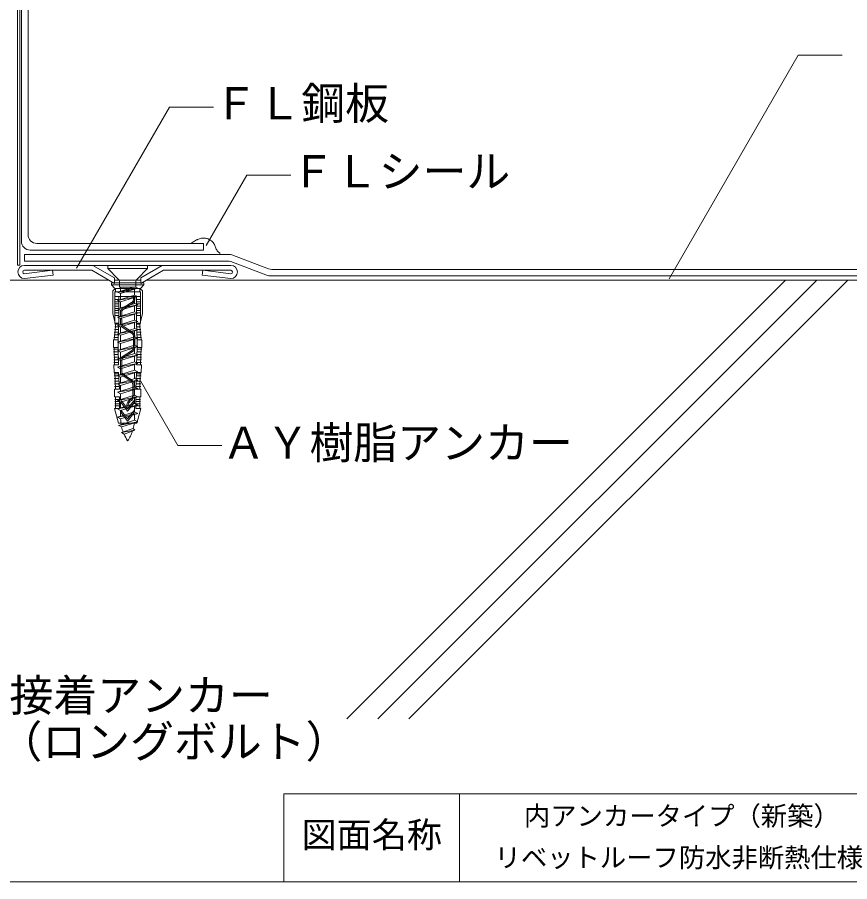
# Model space of a CAD drawing. Units: millimetres on the paper, with parts at other scales. Extents: x -135 to 135, y -94 to 92.
# Drawn here: x -15.4 to 79.5, y -88 to 10.5 of the extents above; entities that cross this region are included whole.
import ezdxf
from ezdxf.enums import TextEntityAlignment as Align

# ---------------------------------------------------------------- set-up
doc = ezdxf.new("R2010")
doc.units = ezdxf.units.MM
for name, color, linetype, lineweight in [('1-2_ハッチング', 1, 'Continuous', 9), ('1-4_リベットルーフ', 3, 'Continuous', 9), ('1-5_ＦＬ鋼板・ディスク', 7, 'Continuous', 9), ('1-6_アンカー類', 7, 'Continuous', 18), ('1-A_元図・躯体', 7, 'Continuous', 9), ('E-1', 7, 'Continuous', 9), ('F-F', 7, 'Continuous', 9)]:
    doc.layers.add(name, color=color, linetype=linetype, lineweight=lineweight)
doc.layers.add('E-0', color=7, linetype='Continuous')
doc.styles.add('ＭＳ ゴシック', font='')
doc.styles.get('ＭＳ ゴシック').set_extended_font_data('MS Gothic')

msp = doc.modelspace()

# ---------------------------------------------------------------- linework, layer by layer
at = {"layer": '1-2_ハッチング'}
for p, q in [((-15.359, -17.707), (-15.359, 58.923)), ((-15.109, -17.707), (-15.109, 58.923)), ((-15.359, -17.707), (-15.109, -17.707))]:
    msp.add_line(p, q, dxfattribs=at)
at = {"layer": '1-4_リベットルーフ'}
for p, q in [((-14.909, -15.001), (-14.909, 58.923)), ((-14.159, -14.251), (-14.159, 58.923)), ((-13.159, -15.251), (5.841, -15.251)), ((5.841, -16.001), (5.841, -15.251)), ((-14.559, -16.501), (-14.559, -17.251)), ((8.719, -16.501), (-14.559, -16.501)), ((-13.909, -16.001), (5.841, -16.001)), ((13.255, -18.138), (9.071, -16.565)), ((8.583, -17.251), (-14.559, -17.251)), ((13.118, -18.888), (8.935, -17.315)), ((13.607, -18.202), (114.591, -18.202)), ((13.47, -18.952), (114.591, -18.952))]:
    msp.add_line(p, q, dxfattribs=at)
for points in [[(4.459, -15.228), (4.516, -15.186), (4.616, -15.114), (4.717, -15.044), (4.819, -14.976), (4.924, -14.912), (5.031, -14.853), (5.095, -14.822), (5.158, -14.794), (5.268, -14.75), (5.381, -14.714), (5.496, -14.684), (5.613, -14.663), (5.731, -14.65), (5.8, -14.646), (5.858, -14.645), (5.959, -14.649), (6.059, -14.659), (6.159, -14.677), (6.257, -14.701), (6.354, -14.733), (6.409, -14.754), (6.485, -14.788), (6.61, -14.858), (6.729, -14.94), (6.837, -15.033), (6.934, -15.138), (7.018, -15.252), (7.059, -15.323), (7.088, -15.38), (7.131, -15.481), (7.169, -15.585), (7.205, -15.689), (7.244, -15.791), (7.287, -15.891), (7.316, -15.946), (7.346, -15.995), (7.402, -16.075), (7.465, -16.151), (7.534, -16.225)], [(7.534, -16.225), (7.605, -16.296), (7.679, -16.366), (7.723, -16.406)]]:
    msp.add_lwpolyline(points, dxfattribs=at)
for centre, start, end in [((-13.159, -14.251), 180, 270), ((-13.909, -15.001), 180, 270), ((8.719, -17.501), 69.3899, 90), ((8.583, -18.251), 69.3899, 90), ((13.607, -17.202), 249.3899, 270), ((13.47, -17.952), 249.3899, 270)]:
    msp.add_arc(centre, 1, start, end, dxfattribs=at)
at = {"layer": '1-5_ＦＬ鋼板・ディスク'}
for p, q in [((-14.582, -18.699), (-11.376, -18.305)), ((-14.559, -17.751), (8.941, -17.751)), ((-6.907, -18.301), (-14.559, -18.301)), ((-11.376, -18.305), (-11.309, -18.851)), ((-4.309, -19.801), (-6.907, -18.301)), ((-4.309, -19.166), (-6.76, -17.751)), ((-1.309, -19.166), (1.142, -17.751)), ((-1.309, -19.801), (1.289, -18.301)), ((1.289, -18.301), (8.941, -18.301)), ((5.758, -18.305), (5.691, -18.851)), ((8.964, -18.699), (5.758, -18.305)), ((-14.559, -19.251), (-11.309, -18.851)), ((-4.309, -19.166), (-4.309, -19.801)), ((-1.309, -19.166), (-1.309, -19.801)), ((8.941, -19.251), (5.691, -18.851))]:
    msp.add_line(p, q, dxfattribs=at)
for centre, radius, start, end in [((-14.559, -18.501), 0.75, 90, 270), ((-14.559, -18.501), 0.2, 90, 263.40561), ((8.941, -18.501), 0.75, 270, 90), ((8.941, -18.501), 0.2, 276.59439, 90)]:
    msp.add_arc(centre, radius, start, end, dxfattribs=at)
at = {"layer": '1-6_アンカー類', "lineweight": 9}
for p, q in [((-5.059, -17.751), (-5.059, -18.121)), ((-0.559, -17.751), (-5.059, -17.751)), ((-3.875, -19.304), (-5.059, -18.121)), ((-1.742, -19.304), (-0.559, -18.121)), ((-1.889, -19.451), (-3.729, -19.451)), ((-3.729, -19.658), (-3.729, -20.251)), ((-1.889, -19.658), (-1.889, -20.251)), ((-2.185, -20.251), (-3.971, -20.807)), ((-1.889, -20.251), (-3.729, -20.251)), ((-3.608, -20.251), (-3.608, -20.694)), ((-2.01, -20.474), (-2.01, -21.146)), ((-1.644, -20.361), (-1.889, -20.251)), ((-2.01, -21.146), (-3.971, -21.757)), ((-1.644, -21.311), (-3.971, -21.757)), ((-3.608, -20.971), (-3.608, -21.644)), ((-1.644, -21.311), (-2.01, -21.146)), ((-2.01, -21.424), (-2.01, -22.096)), ((-2.008, -22.096), (-3.969, -22.706)), ((-1.642, -22.26), (-3.969, -22.706)), ((-3.608, -21.921), (-3.608, -22.593)), ((-2.01, -22.374), (-2.01, -23.046)), ((-1.642, -22.26), (-2.008, -22.096)), ((-2.01, -23.046), (-3.971, -23.657)), ((-1.644, -23.211), (-3.971, -23.657)), ((-3.608, -22.87), (-3.608, -23.543)), ((-1.644, -23.211), (-2.01, -23.046)), ((-2.01, -23.324), (-2.01, -23.998)), ((-2.01, -23.998), (-3.971, -24.608)), ((-1.644, -24.162), (-3.971, -24.608)), ((-3.608, -23.821), (-3.608, -24.495)), ((-1.644, -24.162), (-2.01, -23.998)), ((-2.01, -24.276), (-2.01, -24.947)), ((-2.008, -24.947), (-3.969, -25.557)), ((-1.642, -25.111), (-3.969, -25.557)), ((-3.608, -24.772), (-3.608, -25.445)), ((-2.01, -25.226), (-2.01, -25.898)), ((-1.642, -25.111), (-2.008, -24.947)), ((-2.01, -25.898), (-3.971, -26.508)), ((-1.644, -26.062), (-3.971, -26.508)), ((-3.608, -25.722), (-3.608, -26.395)), ((-1.644, -26.062), (-2.01, -25.898)), ((-2.01, -26.176), (-2.01, -26.849)), ((-2.01, -26.849), (-3.971, -27.459)), ((-1.644, -27.014), (-3.971, -27.459)), ((-3.608, -26.672), (-3.608, -27.346)), ((-1.644, -27.014), (-2.01, -26.849)), ((-2.01, -27.127), (-2.01, -27.801)), ((-2.01, -27.801), (-3.971, -28.411)), ((-1.644, -27.965), (-3.971, -28.411)), ((-3.608, -27.624), (-3.608, -28.298)), ((-1.644, -27.965), (-2.01, -27.801)), ((-2.01, -28.079), (-2.01, -28.751)), ((-2.01, -28.751), (-3.971, -29.361)), ((-1.644, -28.915), (-3.971, -29.361)), ((-3.608, -28.575), (-3.608, -29.248)), ((-3.608, -29.525), (-3.608, -30.198)), ((-1.644, -28.915), (-2.01, -28.751)), ((-2.01, -29.029), (-2.01, -29.701)), ((-2.01, -29.701), (-3.971, -30.311)), ((-1.644, -29.865), (-3.971, -30.311)), ((-3.608, -30.475), (-3.608, -31.148)), ((-1.644, -29.865), (-2.01, -29.701)), ((-2.01, -29.979), (-2.01, -30.651)), ((-2.008, -30.65), (-3.969, -31.26)), ((-1.642, -30.814), (-3.969, -31.26)), ((-3.608, -31.424), (-3.608, -32.098)), ((-2.01, -30.929), (-2.01, -31.601)), ((-1.642, -30.814), (-2.008, -30.65)), ((-2.01, -31.601), (-3.971, -32.211)), ((-1.644, -31.765), (-3.971, -32.211)), ((-3.608, -32.375), (-3.608, -33.048)), ((-1.644, -31.765), (-2.01, -31.601)), ((-2.01, -31.878), (-2.01, -32.551)), ((-2.01, -32.551), (-3.971, -33.161)), ((-1.644, -32.715), (-3.971, -33.161)), ((-3.608, -33.325), (-3.608, -33.998)), ((-1.644, -32.715), (-2.01, -32.551)), ((-2.01, -32.828), (-2.01, -33.5)), ((-2.01, -33.5), (-3.971, -34.111)), ((-1.644, -33.665), (-3.971, -34.111)), ((-2.01, -34.45), (-3.971, -35.061)), ((-3.608, -34.275), (-3.608, -34.948)), ((-1.644, -33.665), (-2.01, -33.5)), ((-2.01, -33.778), (-2.01, -34.45)), ((-1.644, -34.615), (-2.01, -34.45)), ((-1.644, -34.615), (-3.971, -35.061)), ((-2.017, -35.4), (-3.852, -35.987)), ((-1.651, -35.565), (-2.017, -35.4)), ((-2.01, -34.728), (-2.01, -35.214)), ((-1.986, -36.517), (-3.507, -36.809))]:
    msp.add_line(p, q, dxfattribs=at)
at = {"layer": '1-6_アンカー類'}
for p, q in [((-4.646, -19.976), (-4.646, -19.751)), ((-0.971, -19.751), (-4.646, -19.751)), ((-0.971, -19.976), (-4.646, -19.976)), ((-4.254, -20.401), (-4.646, -19.976)), ((-4.204, -20.401), (-4.504, -20.651)), ((-4.504, -23.251), (-4.504, -20.651)), ((-1.364, -20.401), (-4.254, -20.401)), ((-4.204, -20.751), (-4.204, -20.401)), ((-2.934, -20.751), (-2.934, -20.401)), ((-2.934, -20.751), (-2.809, -20.651)), ((-2.684, -20.751), (-2.809, -20.651)), ((-2.684, -20.751), (-2.684, -20.401)), ((-1.114, -20.651), (-1.414, -20.401)), ((-1.414, -20.751), (-1.414, -20.401)), ((-1.364, -20.401), (-0.971, -19.976)), ((-1.114, -23.251), (-1.114, -20.651)), ((-0.971, -19.976), (-0.971, -19.751)), ((-1.364, -20.751), (-4.254, -20.751)), ((-4.254, -24.351), (-4.254, -20.751)), ((-1.364, -21.301), (-4.254, -21.301)), ((-3.809, -21.651), (-4.254, -21.651)), ((-3.809, -24.351), (-3.809, -21.301)), ((-2.134, -21.553), (-2.134, -21.301)), ((-1.984, -21.553), (-1.984, -21.301)), ((-1.809, -24.351), (-1.809, -21.301)), ((-1.364, -21.651), (-1.809, -21.651)), ((-1.364, -24.351), (-1.364, -20.751)), ((-3.795, -21.901), (-4.254, -21.901)), ((-3.809, -22.151), (-4.254, -22.151)), ((-3.809, -22.401), (-4.254, -22.401)), ((-3.809, -22.651), (-4.254, -22.651)), ((-3.336, -22.602), (-2.363, -21.973)), ((-3.255, -22.728), (-2.281, -22.099)), ((-1.364, -21.901), (-1.809, -21.901)), ((-1.364, -22.151), (-1.809, -22.151)), ((-1.364, -22.401), (-1.809, -22.401)), ((-1.364, -22.651), (-1.809, -22.651)), ((-4.254, -24.201), (-4.504, -23.251)), ((-3.809, -22.901), (-4.254, -22.901)), ((-3.809, -23.151), (-4.254, -23.151)), ((-3.809, -23.451), (-4.254, -23.451)), ((-3.634, -23.601), (-3.634, -23.148)), ((-3.484, -23.601), (-3.634, -23.601)), ((-3.484, -23.601), (-3.484, -23.148)), ((-1.364, -22.901), (-1.809, -22.901)), ((-1.364, -23.151), (-1.809, -23.151)), ((-1.364, -23.451), (-1.809, -23.451)), ((-1.114, -23.251), (-1.364, -24.201)), ((-4.341, -26.251), (-4.173, -24.351)), ((-3.813, -24.451), (-4.258, -24.451)), ((-3.809, -24.351), (-4.254, -24.351)), ((-3.879, -26.251), (-3.809, -24.351)), ((-3.634, -24.303), (-3.634, -23.851)), ((-3.484, -23.851), (-3.634, -23.851)), ((-3.484, -24.303), (-3.484, -23.851)), ((-1.364, -24.351), (-1.809, -24.351)), ((-1.738, -26.252), (-1.809, -24.351)), ((-1.359, -24.451), (-1.808, -24.451)), ((-1.277, -26.251), (-1.445, -24.351)), ((-3.846, -25.351), (-4.338, -25.351)), ((-3.835, -25.051), (-4.311, -25.051)), ((-3.824, -24.751), (-4.285, -24.751)), ((-3.336, -24.849), (-2.363, -25.478)), ((-3.255, -24.723), (-2.281, -25.352)), ((-1.333, -24.751), (-1.794, -24.751)), ((-1.306, -25.051), (-1.783, -25.051)), ((-1.28, -25.351), (-1.772, -25.351)), ((-4.421, -27.101), (-4.421, -26.251)), ((-3.879, -26.251), (-4.421, -26.251)), ((-3.868, -25.951), (-4.391, -25.951)), ((-3.857, -25.651), (-4.364, -25.651)), ((-3.884, -27.101), (-3.879, -26.246)), ((-2.134, -27.053), (-2.134, -25.898)), ((-1.984, -27.053), (-1.984, -25.898)), ((-1.253, -25.651), (-1.761, -25.651)), ((-1.227, -25.951), (-1.749, -25.951)), ((-1.196, -26.251), (-1.738, -26.251)), ((-1.734, -27.101), (-1.738, -26.252)), ((-1.196, -27.101), (-1.196, -26.251)), ((-3.884, -27.101), (-4.421, -27.101)), ((-3.879, -27.301), (-4.412, -27.301)), ((-4.291, -29.101), (-4.341, -27.101)), ((-3.834, -29.101), (-3.884, -27.101)), ((-3.336, -28.102), (-2.363, -27.473)), ((-1.784, -29.101), (-1.734, -27.101)), ((-1.206, -27.301), (-1.739, -27.301)), ((-1.196, -27.101), (-1.734, -27.101)), ((-1.327, -29.101), (-1.277, -27.101)), ((-3.871, -27.601), (-4.405, -27.601)), ((-3.864, -27.901), (-4.397, -27.901)), ((-3.856, -28.201), (-4.39, -28.201)), ((-3.849, -28.501), (-4.382, -28.501)), ((-3.255, -28.228), (-2.281, -27.599)), ((-1.228, -28.201), (-1.761, -28.201)), ((-1.236, -28.501), (-1.761, -28.501)), ((-1.221, -27.901), (-1.754, -27.901)), ((-1.213, -27.601), (-1.746, -27.601)), ((-3.841, -28.801), (-4.375, -28.801)), ((-3.834, -29.101), (-4.371, -29.101)), ((-3.634, -29.803), (-3.634, -28.648)), ((-3.484, -29.803), (-3.484, -28.648)), ((-1.246, -29.101), (-1.784, -29.101)), ((-1.243, -28.801), (-1.776, -28.801)), ((-1.266, -29.951), (-1.246, -29.101)), ((-3.827, -30.101), (-4.341, -30.101)), ((-3.815, -30.351), (-4.336, -30.351)), ((-4.184, -31.851), (-4.271, -29.951)), ((-3.746, -31.851), (-3.834, -29.951)), ((-3.336, -30.349), (-2.463, -30.914)), ((-3.255, -30.223), (-2.381, -30.788)), ((-1.871, -31.851), (-1.784, -29.951)), ((-1.282, -30.351), (-1.802, -30.351)), ((-1.277, -30.101), (-1.795, -30.101)), ((-1.266, -29.951), (-1.784, -29.951)), ((-1.434, -31.851), (-1.391, -29.951)), ((-3.792, -30.651), (-4.331, -30.651)), ((-3.781, -30.951), (-4.325, -30.951)), ((-3.769, -31.251), (-4.32, -31.251)), ((-2.234, -32.618), (-2.234, -31.334)), ((-2.084, -32.618), (-2.084, -31.334)), ((-1.303, -31.251), (-1.848, -31.251)), ((-1.296, -30.951), (-1.837, -30.951)), ((-1.289, -30.651), (-1.825, -30.651)), ((-3.758, -31.551), (-4.315, -31.551)), ((-4.309, -32.751), (-4.309, -31.851)), ((-3.746, -31.851), (-4.309, -31.851)), ((-1.309, -31.851), (-1.871, -31.851)), ((-1.31, -31.551), (-1.86, -31.551)), ((-1.309, -32.751), (-1.309, -31.851)), ((-3.746, -32.751), (-4.309, -32.751)), ((-3.746, -33.026), (-4.271, -33.026)), ((-3.746, -33.276), (-4.271, -33.276)), ((-4.184, -34.051), (-4.184, -32.751)), ((-3.746, -34.051), (-3.746, -32.751)), ((-3.559, -33.199), (-3.559, -33.291)), ((-2.809, -34.101), (-3.514, -33.184)), ((-2.809, -34.351), (-3.507, -33.443)), ((-2.809, -34.101), (-2.104, -33.184)), ((-2.809, -34.351), (-2.111, -33.443)), ((-2.586, -33.118), (-2.463, -33.038)), ((-2.505, -33.244), (-2.381, -33.164)), ((-2.059, -33.199), (-2.059, -33.291)), ((-1.871, -34.051), (-1.871, -32.751)), ((-1.309, -32.751), (-1.871, -32.751)), ((-1.346, -33.026), (-1.871, -33.026)), ((-1.346, -33.276), (-1.871, -33.276)), ((-1.434, -34.051), (-1.434, -32.751)), ((-3.859, -35.751), (-4.309, -34.051)), ((-3.746, -34.051), (-4.309, -34.051)), ((-3.746, -33.526), (-4.271, -33.526)), ((-3.746, -33.776), (-4.271, -33.776)), ((-3.559, -34.349), (-3.559, -34.441)), ((-2.809, -35.251), (-3.514, -34.334)), ((-2.884, -33.751), (-2.884, -33.664)), ((-2.734, -33.751), (-2.884, -33.751)), ((-2.809, -35.251), (-2.104, -34.334)), ((-2.734, -33.751), (-2.734, -33.664)), ((-2.059, -34.349), (-2.059, -34.441)), ((-1.346, -33.526), (-1.871, -33.526)), ((-1.346, -33.776), (-1.871, -33.776)), ((-1.309, -34.051), (-1.871, -34.051)), ((-1.759, -35.751), (-1.309, -34.051)), ((-2.809, -35.501), (-3.507, -34.593)), ((-2.809, -35.501), (-2.111, -34.593)), ((-1.759, -35.751), (-3.859, -35.751))]:
    msp.add_line(p, q, dxfattribs=at)
at = {"layer": '1-6_アンカー類', "lineweight": 9}
for points in [[(-0.559, -17.751), (-0.559, -18.121), (-5.059, -18.121)], [(-3.971, -21.757), (-3.608, -21.921), (-1.644, -21.311)], [(-3.969, -22.706), (-3.606, -22.87), (-1.642, -22.26)], [(-3.971, -23.657), (-3.608, -23.821), (-1.644, -23.211)], [(-3.971, -24.608), (-3.608, -24.772), (-1.644, -24.162)], [(-3.969, -25.557), (-3.606, -25.722), (-1.642, -25.111)], [(-3.971, -26.508), (-3.608, -26.672), (-1.644, -26.062)], [(-3.971, -27.459), (-3.608, -27.624), (-1.644, -27.014)], [(-3.971, -28.411), (-3.608, -28.575), (-1.644, -27.965)], [(-3.971, -29.361), (-3.608, -29.525), (-1.644, -28.915)], [(-3.971, -30.311), (-3.608, -30.475), (-1.644, -29.865)], [(-3.969, -31.26), (-3.606, -31.425), (-1.642, -30.814)], [(-3.971, -32.211), (-3.608, -32.375), (-1.644, -31.765)], [(-3.971, -33.161), (-3.608, -33.325), (-1.644, -32.715)], [(-3.971, -34.111), (-3.608, -34.275), (-1.644, -33.665)], [(-3.971, -35.061), (-3.608, -35.225), (-1.644, -34.615)], [(-2.171, -36.353), (-3.507, -36.809), (-3.224, -36.99)], [(-3.224, -36.99), (-1.986, -36.517), (-2.171, -36.353)]]:
    msp.add_lwpolyline(points, dxfattribs=at)
for points in [[(-1.644, -20.361), (-3.971, -20.807), (-3.608, -20.971)], [(-3.491, -36.15), (-1.651, -35.565), (-3.852, -35.987)]]:
    msp.add_lwpolyline(points, close=True, dxfattribs=at)
at = {"layer": '1-6_アンカー類'}
for points in [[(-2.684, -20.401), (-2.809, -20.651), (-2.934, -20.401)], [(-3.834, -29.951), (-4.352, -29.951), (-4.371, -29.101)]]:
    msp.add_lwpolyline(points, dxfattribs=at)
at = {"layer": '1-6_アンカー類', "lineweight": 9}
for centre, radius, start, end in [((-4.229, -19.658), 0.5, 360, 45), ((-1.389, -19.658), 0.5, 135, 180), ((1.083, -35.131), 4.691, 181.1526, 189.30247), ((-6.7, -35.131), 4.691, 356.70432, 358.98114), ((1.083, -35.131), 4.691, 192.55761, 200.13326), ((-6.7, -35.131), 4.691, 344.90057, 353.16462), ((1.083, -35.131), 4.691, 203.35211, 213.95053), ((-6.7, -35.131), 4.691, 326.04947, 341.51092)]:
    msp.add_arc(centre, radius, start, end, dxfattribs=at)
at = {"layer": '1-6_アンカー類'}
for centre, radius, start, end in [((-2.634, -21.553), 0.5, 302.8584, 0), ((-2.634, -21.553), 0.65, 302.8584, 0), ((-2.984, -23.148), 0.65, 122.8584, 180), ((-2.984, -23.148), 0.5, 122.8584, 180), ((-2.984, -24.303), 0.65, 180, 237.1416), ((-2.984, -24.303), 0.5, 180, 237.1416), ((-2.634, -25.898), 0.5, 360, 57.1416), ((-2.634, -25.898), 0.65, 0, 57.1416), ((-2.634, -27.053), 0.5, 302.8584, 0), ((-2.634, -27.053), 0.65, 302.8584, 0), ((-2.984, -28.648), 0.65, 122.8584, 180), ((-2.984, -28.648), 0.5, 122.8584, 180), ((-2.984, -29.803), 0.65, 180, 237.1416), ((-2.984, -29.803), 0.5, 180, 237.1416), ((-2.734, -31.334), 0.5, 360, 57.1416), ((-2.734, -31.334), 0.65, 0, 57.1416), ((-3.534, -33.199), 0.025, 37.56859, 180), ((-3.309, -33.291), 0.25, 180, 217.56859), ((-2.234, -33.664), 0.65, 122.8584, 180), ((-2.234, -33.664), 0.5, 122.8584, 180), ((-2.734, -32.618), 0.5, 302.8584, 360), ((-2.734, -32.618), 0.65, 302.8584, 0), ((-2.309, -33.291), 0.25, 322.43141, 0), ((-2.084, -33.199), 0.025, 0, 142.43141), ((-3.534, -34.349), 0.025, 37.56859, 180), ((-3.309, -34.441), 0.25, 180, 217.56859), ((-2.309, -34.441), 0.25, 322.43141, 0), ((-2.084, -34.349), 0.025, 0, 142.43141)]:
    msp.add_arc(centre, radius, start, end, dxfattribs=at)
at = {"layer": '1-A_元図・躯体'}
for p, q in [((-27.409, -19.452), (-4.913, -19.452)), ((-4.309, -19.452), (-3.773, -19.452)), ((-1.844, -19.452), (-1.309, -19.452)), ((-0.705, -19.452), (114.591, -19.452)), ((72.166, -19.452), (22.166, -69.452)), ((75.702, -19.452), (25.702, -69.452)), ((79.237, -19.452), (29.237, -69.452))]:
    msp.add_line(p, q, dxfattribs=at)
at = {"layer": 'E-1'}
for p, q in [((-8.632, -18.083), (1.977, 0.292)), ((1.977, 0.292), (6.977, 0.292)), ((6.153, -15.488), (10.789, -7.458)), ((10.789, -7.458), (15.789, -7.458)), ((-1.351, -30.893), (2.904, -38.263)), ((2.904, -38.263), (7.904, -38.263))]:
    msp.add_line(p, q, dxfattribs=at)
msp.add_lwpolyline([(58.88, -19.292), (73.595, 6.196), (78.595, 6.196)], dxfattribs=at)
at = {"layer": 'F-F'}
for p, q in [((15, -88), (15, -78)), ((135, -78), (15, -78)), ((35, -88), (35, -78))]:
    msp.add_line(p, q, dxfattribs=at)
msp.add_lwpolyline([(-135, 92), (135, 92), (135, -88), (-135, -88)], dxfattribs=at)

# ---------------------------------------------------------------- texts
at = {"layer": 'E-0', "style": 'ＭＳ ゴシック'}
for s, height, p in [('内アンカータイプ（新築）', 2.199, (42.345, -82.259)), ('図面名称', 2.933, (17, -85)), ('リベットルーフ防水非断熱仕様', 2.199, (39, -87))]:
    msp.add_text(s, height=height, dxfattribs=at).set_placement(p, align=Align.BOTTOM_LEFT)
at = {"layer": 'E-1', "style": 'ＭＳ ゴシック'}
for s, p in [('ＦＬ鋼板', (6.977, -2.208)), ('ＦＬシール', (15.789, -9.958)), ('ＡＹ樹脂アンカー', (7.907, -40.897)), ('接着アンカー', (-16.274, -69.686)), ('（ロングボルト）', (-17.536, -74.953))]:
    msp.add_text(s, height=3.666, dxfattribs=at).set_placement(p, align=Align.BOTTOM_LEFT)

doc.saveas('drawing.dxf')
